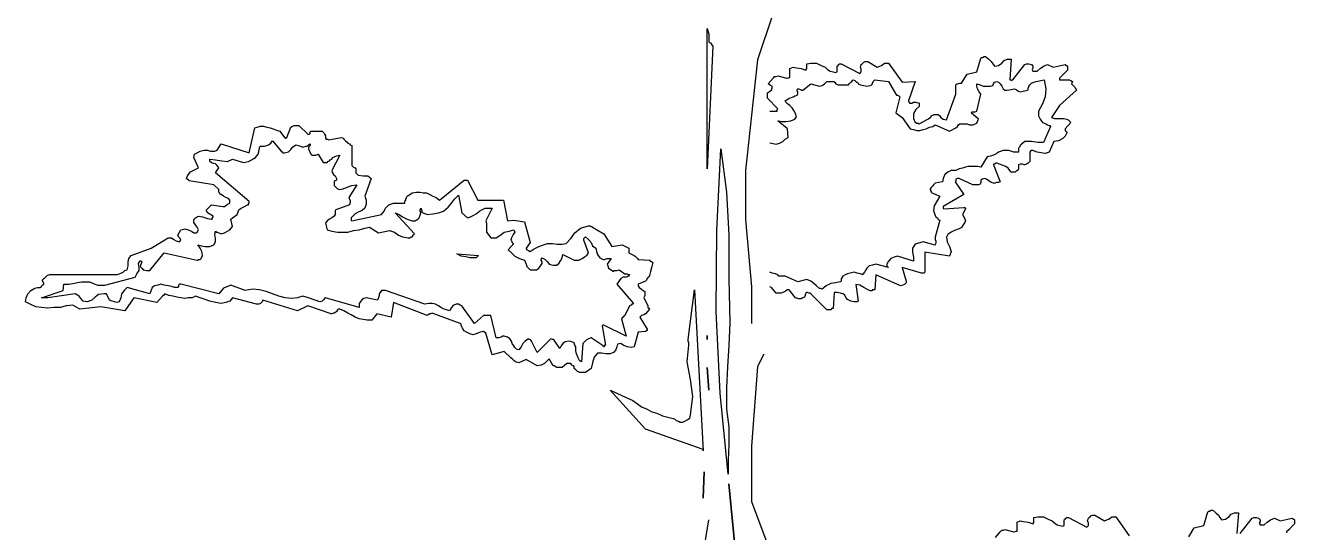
# Model space of a CAD drawing. Header units: millimetres. Extents: x 61831 to 121408, y 302 to 24841.
# Drawn here: x 103512 to 106044, y 7034 to 8047 of the extents above; entities that cross this region are included whole.
import ezdxf

# ---------------------------------------------------------------- set-up
doc = ezdxf.new("R2010")
doc.units = ezdxf.units.MM

# ---------------------------------------------------------------- blocks, each defined once
blk = doc.blocks.new('A$C6D6F7FEB')
at = {"color": 45}
for points in [[(1522.3, 4904), (1461, 4720.4), (1436.6, 4500), (1436.6, 4402.1), (1448.8, 4267.4), (1448.8, 4194)], [(1360.7, 4506.3), (1360.7, 4783.3), (1362.2, 4776.9), (1363.9, 4772.1), (1363.9, 4765.7), (1363.9, 4759.3), (1363.9, 4756.1), (1367.1, 4754.5), (1368.7, 4751.3), (1371.9, 4748.1), (1360.7, 4503.2), (1360.7, 4503.2), (1360.7, 4504.8), (1360.7, 4506.3), (1360.7, 4506.3)], [(1402.3, 3893.2), (1386.3, 4054.9), (1378.3, 4218.2), (1379.9, 4379.9), (1387.9, 4543.2), (1399.1, 4456.7), (1403.9, 4370.3), (1403.9, 4283.8), (1405.5, 4195.8), (1403.9, 4150.9), (1400.7, 4107.7), (1399.1, 4066.1), (1399.1, 4022.9), (1403.9, 3987.7), (1403.9, 3952.5), (1402.3, 3920.4), (1402.3, 3893.2)], [(896.4, 4325.5), (886.9, 4325.5), (878.9, 4327), (869.2, 4328.7), (861.2, 4333.5), (904.4, 4330.2), (904.4, 4330.2), (902.9, 4328.7), (899.6, 4325.5), (896.4, 4325.5)], [(1584.6, 4264.4), (1578.3, 4269.3), (1573.5, 4274), (1567.1, 4278.8), (1559.1, 4282.1), (1541.4, 4277.3), (1515.8, 4288.5), (1503.1, 4288.5), (1501.4, 4291.6), (1496.6, 4293.3), (1490.2, 4294.8), (1485.5, 4296.4)], [(1352.7, 3939.6), (1352.7, 3939.6), (1352.7, 3941.3), (1352.7, 3942.9), (1352.7, 3942.9), (1237.4, 3982.9), (1166.9, 4061.3), (1211.8, 4040.5), (1221.4, 4034.1), (1229.4, 4027.7), (1240.6, 4022.9), (1250.2, 4018.1), (1259.8, 4014.9), (1271, 4010.1), (1282.2, 4006.9), (1295, 4003.7), (1298.2, 4000.5), (1303, 3998.9), (1306.2, 3997.3), (1311, 3997.3), (1315.9, 3998.9), (1320.7, 4002.1), (1325.5, 4005.3), (1327, 4011.7), (1331.9, 4048.5), (1327, 4082.1), (1320.7, 4117.4), (1323.9, 4150.9), (1323.9, 4155.8), (1322.2, 4158.9), (1322.2, 4160.6), (1322.2, 4162.2), (1335, 4261.4), (1352.7, 3939.6)], [(1607.1, 4221.2), (1605.5, 4221.2), (1602.3, 4221.2), (1600.7, 4221.2), (1599.1, 4221.2), (1567.1, 4253.3), (1565.5, 4254.8), (1563.9, 4254.8), (1560.6, 4256.4), (1559.1, 4256.4), (1557.4, 4254.8), (1555.8, 4251.6), (1555.8, 4250), (1554.3, 4246.8), (1551.1, 4245.2), (1547.8, 4243.6), (1543.1, 4243.6), (1536.6, 4245.2), (1523.8, 4261.3), (1520.6, 4261.3), (1517.4, 4259.6), (1515.8, 4258), (1511.1, 4256.4), (1507.8, 4254.8), (1504.6, 4254.8), (1501.4, 4254.8), (1498.2, 4254.8), (1488.6, 4266), (1485.5, 4267.1)], [(1360.7, 4162.2), (1360.7, 4163.8), (1360.7, 4166.9), (1360.7, 4168.6), (1360.7, 4170.2), (1360.7, 4168.6), (1360.7, 4166.9), (1360.7, 4163.8), (1360.7, 4162.2)], [(1473.3, 4132.8), (1461, 4108.3), (1448.8, 3949.1), (1448.8, 3839), (1485.5, 3741), (1510, 3679.8)], [(1363.9, 4061.3), (1360.7, 4106.2), (1363.9, 4061.3)], [(1352.7, 3845.2), (1354.2, 3898.1), (1352.7, 3845.2)], [(1418.3, 3723.6), (1403.9, 3874), (1418.3, 3723.6)], [(1363.1, 3802.2), (1350.8, 3728.8), (1350.8, 3618.6), (1363.1, 3471.7), (1363.1, 3410.5)]]:
    blk.add_lwpolyline(points, dxfattribs=at)
at = {"color": 54, "true_color": 0x999900}
for points in [[(1485.5, 4618.2), (1498.2, 4618.2), (1499.8, 4618.2), (1499.8, 4619.8), (1499.8, 4621.4), (1501.4, 4623), (1480.6, 4643.9), (1480.6, 4645.4), (1480.6, 4647), (1480.6, 4648.6), (1480.6, 4651.9), (1480.6, 4655), (1483.8, 4656.6), (1485.4, 4658.2), (1488.6, 4659.9), (1490.2, 4664.6), (1490.2, 4667.9), (1487, 4669.4), (1482.2, 4672.7), (1491.8, 4683.9), (1493.4, 4685.4), (1495, 4687.1), (1498.2, 4687.1), (1501.4, 4688.7), (1519.1, 4683.9), (1520.6, 4683.9), (1523.8, 4685.4), (1525.4, 4685.4), (1525.4, 4687.1), (1525.4, 4703.1), (1531.8, 4706.3), (1538.3, 4704.7), (1547.8, 4703.1), (1557.4, 4699.9), (1559.1, 4703.1), (1559.1, 4706.3), (1559.1, 4709.4), (1559.1, 4712.7), (1567.1, 4714.3), (1578.3, 4714.3), (1587.9, 4709.4), (1595.9, 4706.3), (1600.7, 4701.4), (1605.5, 4698.3), (1611.9, 4696.7), (1616.7, 4695.1), (1619.9, 4696.7), (1619.9, 4699.9), (1619.9, 4704.7), (1619.9, 4707.9), (1621.5, 4709.4), (1623.1, 4711.1), (1624.7, 4712.7), (1627.9, 4712.7), (1664.7, 4693.4), (1667.9, 4696.7), (1667.9, 4701.4), (1666.3, 4706.3), (1667.9, 4711.1), (1669.5, 4712.7), (1671.1, 4714.3), (1672.7, 4715.9), (1675.9, 4717.4), (1675.9, 4717.4), (1677.5, 4717.4), (1680.7, 4717.4), (1680.7, 4717.4), (1699.9, 4706.3), (1704.7, 4707.9), (1707.9, 4709.4), (1711.1, 4711.1), (1714.4, 4714.3), (1715.9, 4714.3), (1717.5, 4714.3), (1720.7, 4714.3), (1722.4, 4714.3), (1749.6, 4675.9), (1775.2, 4677.4), (1762.4, 4639), (1762.4, 4637.4), (1763.9, 4635.9), (1763.9, 4634.2), (1765.6, 4634.2), (1768.8, 4634.2), (1771.9, 4635.9), (1776.8, 4635.9), (1783.2, 4634.2), (1783.2, 4634.2), (1783.2, 4631), (1783.2, 4629.4), (1783.2, 4627.8), (1776.8, 4621.4), (1771.9, 4613.4), (1771.9, 4603.8), (1775.2, 4595.8), (1776.8, 4595.8), (1778.4, 4594.2), (1781.6, 4594.2), (1783.2, 4592.6), (1800.8, 4602.2), (1802.4, 4603.8), (1805.6, 4605.4), (1807.2, 4607), (1807.2, 4608.6), (1810.4, 4610.2), (1813.6, 4611.8), (1818.4, 4611.8), (1821.6, 4611.8), (1824.8, 4608.6), (1826.4, 4605.4), (1831.2, 4602.2), (1837.6, 4600.6), (1856.8, 4651.9), (1856.8, 4671.1), (1858.4, 4672.7), (1860, 4672.7), (1864.8, 4674.2), (1868, 4674.2), (1879.2, 4691.9), (1898.4, 4696.7), (1906.4, 4723.9), (1908, 4725.4), (1909.7, 4725.4), (1912.9, 4727.1), (1916, 4727.1), (1922.4, 4722.3), (1927.2, 4717.4), (1930.4, 4712.7), (1933.7, 4707.9), (1941.7, 4709.4), (1948.1, 4714.3), (1952.9, 4719.1), (1959.2, 4722.3), (1960.9, 4722.3), (1962.5, 4722.3), (1965.7, 4722.3), (1967.2, 4722.3), (1964.1, 4680.7), (1967.2, 4680.7), (1967.2, 4679.1), (1967.2, 4679.1), (1970.5, 4680.7), (1994.5, 4711.1), (1997.7, 4712.7), (2000.9, 4712.7), (2002.5, 4712.7), (2007.3, 4711.1), (2010.5, 4707.9), (2010.5, 4704.7), (2008.9, 4701.4), (2010.5, 4698.3), (2018.5, 4698.3), (2024.9, 4703.1), (2031.3, 4707.9), (2039.3, 4711.1), (2050.5, 4706.3), (2074.5, 4711.1), (2076.1, 4709.4), (2076.1, 4709.4), (2077.7, 4709.4), (2079.3, 4707.9), (2079.3, 4699.9), (2074.5, 4695.1), (2068.1, 4688.7), (2063.3, 4683.9), (2063.3, 4683.9), (2063.3, 4682.2), (2063.3, 4680.7), (2063.3, 4680.7), (2077.7, 4680.7), (2081, 4680.7), (2082.5, 4680.7), (2085.7, 4679.1), (2089, 4677.4), (2087.3, 4672.7), (2090.5, 4669.4), (2093.7, 4666.2), (2097, 4659.9), (2063.3, 4629.4), (2047.3, 4605.4), (2053.7, 4603.8), (2061.7, 4603.8), (2071.3, 4603.8), (2077.7, 4602.2), (2081, 4600.6), (2082.5, 4599), (2084.1, 4597.4), (2085.7, 4595.8), (2074.5, 4583), (2074.5, 4579.8), (2076.1, 4578.2), (2077.7, 4576.6), (2077.7, 4575), (2074.5, 4568.6), (2069.7, 4563.8), (2061.7, 4559), (2052.1, 4557.4), (2042.5, 4536.6), (2034.5, 4533.4), (2026.5, 4535), (2018.5, 4536.6), (2010.5, 4539.8), (2008.9, 4539.8), (2007.3, 4539.8), (2005.7, 4538.2), (2004.1, 4536.6), (2004.1, 4517.4), (2002.5, 4515.8), (2000.9, 4514.1), (1997.7, 4512.6), (1994.5, 4511), (1992.9, 4511), (1989.7, 4512.6), (1988.1, 4512.6), (1984.9, 4512.6), (1981.7, 4511), (1981.7, 4507.8), (1981.7, 4503), (1980.1, 4499.8), (1978.5, 4499.8), (1976.9, 4498.1), (1975.2, 4496.6), (1973.7, 4496.6), (1967.2, 4496.6), (1964.1, 4499.8), (1960.9, 4504.6), (1956.1, 4507.8), (1938.4, 4514.1), (1936.9, 4514.1), (1933.7, 4512.6), (1932, 4512.6), (1932, 4511), (1944.9, 4477.4), (1941.7, 4475.8), (1938.4, 4475.8), (1935.2, 4474.1), (1932, 4474.1), (1927.2, 4475.8), (1922.4, 4478.9), (1917.7, 4482.1), (1912.9, 4483.8), (1909.7, 4482.1), (1906.4, 4480.6), (1906.4, 4475.8), (1904.8, 4472.6), (1901.7, 4470.9), (1898.4, 4470.9), (1893.7, 4470.9), (1890.4, 4470.9), (1863.2, 4483.8), (1860, 4483.8), (1856.8, 4482.1), (1856.8, 4478.9), (1855.2, 4477.4), (1872.8, 4451.7), (1831.2, 4427.7), (1831.2, 4426.1), (1831.2, 4426.1), (1831.2, 4424.5), (1832.8, 4422.9), (1872.8, 4426.1), (1872.8, 4426.1), (1874.4, 4426.1), (1876, 4424.5), (1876, 4422.9), (1869.6, 4411.7), (1876, 4400.5), (1874.4, 4395.7), (1871.2, 4390.9), (1868, 4386.1), (1863.2, 4382.9), (1853.6, 4379.7), (1847.2, 4376.5), (1840.8, 4371.7), (1837.6, 4366.9), (1839.2, 4357.3), (1844, 4347.7), (1847.2, 4338.1), (1844, 4328.5), (1794.4, 4336.5), (1794.4, 4296.5), (1792.8, 4294.8), (1791.2, 4294.8), (1789.6, 4294.8), (1788, 4294.8), (1749.6, 4306.1), (1757.6, 4278.8), (1757.6, 4275.6), (1754.4, 4272.4), (1751.1, 4270.8), (1746.4, 4269.3), (1696.7, 4291.6), (1695.1, 4261.3), (1693.5, 4261.3), (1690.4, 4261.3), (1688.7, 4259.6), (1685.5, 4259.6), (1679.1, 4262.8), (1672.7, 4266), (1664.7, 4270.8), (1656.7, 4272.4), (1661.5, 4238.8), (1659.9, 4237.2), (1656.7, 4237.2), (1655.1, 4237.2), (1653.5, 4237.2), (1647.1, 4238.8), (1640.7, 4242), (1637.5, 4245.2), (1634.3, 4251.6), (1631.1, 4253.3), (1626.3, 4254.8), (1619.9, 4256.4), (1613.5, 4256.4), (1611.9, 4224.4), (1610.3, 4224.4), (1608.7, 4224.4), (1608.7, 4222.8), (1607.1, 4221.2)], [(1485.5, 4554.7), (1488.6, 4554.2), (1498.2, 4552.6), (1504.6, 4554.2), (1511.1, 4557.4), (1515.8, 4562.2), (1522.2, 4565.4), (1520.6, 4583), (1501.4, 4599), (1509.4, 4597.4), (1517.4, 4597.4), (1527.1, 4599), (1535.1, 4602.2), (1538.3, 4607), (1536.6, 4613.4), (1533.4, 4619.8), (1530.3, 4624.6), (1525.4, 4629.4), (1520.6, 4632.6), (1517.4, 4635.9), (1515.8, 4639), (1519.1, 4640.6), (1523.8, 4643.9), (1528.6, 4645.4), (1531.8, 4647), (1535.1, 4648.6), (1536.6, 4648.6), (1539.8, 4650.2), (1541.4, 4653.4), (1541.4, 4656.6), (1539.8, 4658.2), (1539.8, 4661.4), (1541.4, 4663.1), (1543.1, 4663.1), (1546.3, 4661.4), (1547.8, 4659.9), (1551.1, 4659.9), (1567.1, 4672.7), (1584.6, 4667.9), (1589.5, 4669.4), (1594.3, 4672.7), (1595.9, 4674.2), (1599.1, 4677.4), (1613.5, 4677.4), (1613.5, 4675.9), (1615.1, 4675.9), (1616.7, 4674.2), (1616.7, 4672.7), (1621.5, 4671.1), (1627.9, 4671.1), (1632.7, 4671.1), (1639.1, 4671.1), (1642.3, 4671.1), (1643.9, 4672.7), (1647.1, 4675.9), (1648.7, 4677.4), (1650.3, 4679.1), (1651.9, 4680.7), (1655.1, 4679.1), (1656.7, 4677.4), (1658.3, 4675.9), (1659.9, 4675.9), (1661.5, 4674.2), (1661.5, 4672.7), (1666.3, 4671.1), (1672.7, 4669.4), (1679.1, 4667.9), (1685.5, 4669.4), (1688.7, 4671.1), (1690.4, 4674.2), (1691.9, 4677.4), (1695.1, 4680.7), (1722.4, 4677.4), (1736.7, 4651.9), (1738.4, 4650.2), (1739.9, 4650.2), (1743.1, 4648.6), (1744.7, 4647), (1736.7, 4615), (1749.6, 4605.4), (1765.6, 4583), (1771.9, 4581.4), (1778.4, 4579.8), (1784.8, 4579.8), (1791.2, 4581.4), (1797.6, 4583), (1804, 4586.2), (1810.4, 4587.8), (1815.2, 4591), (1844, 4578.2), (1856.8, 4584.6), (1860, 4587.8), (1861.6, 4591), (1864.8, 4592.6), (1868, 4592.6), (1874.4, 4592.6), (1879.2, 4592.6), (1884, 4591), (1890.4, 4591), (1895.2, 4592.6), (1898.4, 4594.2), (1900, 4597.4), (1901.7, 4602.2), (1887.2, 4615), (1888.8, 4616.6), (1890.4, 4616.6), (1895.2, 4616.6), (1898.4, 4618.2), (1906.4, 4651.9), (1903.2, 4656.6), (1900, 4663.1), (1898.4, 4667.9), (1898.4, 4672.7), (1904.8, 4671.1), (1911.2, 4667.9), (1917.7, 4667.9), (1925.7, 4667.9), (1930.4, 4669.4), (1932, 4672.7), (1933.7, 4675.9), (1938.4, 4677.4), (1941.7, 4675.9), (1944.9, 4672.7), (1948.1, 4667.9), (1951.2, 4663.1), (1954.5, 4659.9), (1959.2, 4659.9), (1967.2, 4661.4), (1973.7, 4663.1), (1976.9, 4661.4), (1978.5, 4659.9), (1981.7, 4658.2), (1984.9, 4656.6), (1999.3, 4659.9), (2000.9, 4661.4), (2000.9, 4664.6), (2002.5, 4666.2), (2002.5, 4667.9), (2004.1, 4671.1), (2007.3, 4674.2), (2012.1, 4675.9), (2016.9, 4677.4), (2032.9, 4680.7), (2036.1, 4663.1), (2034.5, 4647), (2029.7, 4632.6), (2021.7, 4618.2), (2021.7, 4608.6), (2024.9, 4602.2), (2029.7, 4595.8), (2036.1, 4592.6), (2039.3, 4591), (2042.5, 4589.4), (2044.1, 4589.4), (2045.7, 4587.8), (2031.3, 4555.8), (2020.1, 4555.8), (2007.3, 4557.4), (1994.5, 4557.4), (1986.5, 4551), (1984.9, 4549.4), (1983.3, 4546.2), (1981.7, 4544.6), (1981.7, 4544.6), (1981.7, 4543), (1981.7, 4541.4), (1981.7, 4539.8), (1981.7, 4536.6), (1972.1, 4536.6), (1962.5, 4539.8), (1951.2, 4539.8), (1941.7, 4536.6), (1938.4, 4533.4), (1932, 4530.1), (1925.7, 4528.6), (1919.2, 4527), (1906.4, 4506.1), (1900, 4507.8), (1893.7, 4507.8), (1887.2, 4507.8), (1880.8, 4507.8), (1876, 4506.1), (1869.6, 4504.6), (1863.2, 4503), (1856.8, 4499.8), (1855.2, 4499.8), (1853.6, 4499.8), (1850.4, 4499.8), (1847.2, 4499.8), (1840.8, 4496.6), (1834.4, 4491.8), (1831.2, 4483.8), (1829.6, 4477.4), (1815.2, 4474.1), (1812, 4470.9), (1810.4, 4469.3), (1807.2, 4466.1), (1805.6, 4462.9), (1805.6, 4461.3), (1807.2, 4458.1), (1807.2, 4456.6), (1808.8, 4454.9), (1824.8, 4448.6), (1820, 4440.6), (1813.6, 4429.3), (1812, 4419.7), (1815.2, 4410.1), (1816.8, 4406.9), (1820, 4405.3), (1821.6, 4402.1), (1824.8, 4400.5), (1815.2, 4366.9), (1815.2, 4362.1), (1816.8, 4358.9), (1816.8, 4355.7), (1815.2, 4350.9), (1791.2, 4357.3), (1775.2, 4352.5), (1770.4, 4344.5), (1770.4, 4336.5), (1771.9, 4326.8), (1771.9, 4318.8), (1739.9, 4328.5), (1733.6, 4326.8), (1727.1, 4323.7), (1722.4, 4318.8), (1719.1, 4312.5), (1719.1, 4310.8), (1719.1, 4309.3), (1720.7, 4307.6), (1722.4, 4306.1), (1696.7, 4312.5), (1690.4, 4310.8), (1683.9, 4309.3), (1679.1, 4304.5), (1675.9, 4299.6), (1674.3, 4296.5), (1672.7, 4294.8), (1671.1, 4293.3), (1671.1, 4291.6), (1666.3, 4293.3), (1659.9, 4294.8), (1653.5, 4296.5), (1645.5, 4294.8), (1640.7, 4293.3), (1635.9, 4291.6), (1631.1, 4288.5), (1627.9, 4283.6), (1627.9, 4282.1), (1627.9, 4280.5), (1627.9, 4278.8), (1626.3, 4277.3), (1616.7, 4275.6), (1607.1, 4274), (1597.5, 4269.3), (1589.5, 4262.8), (1589.5, 4262.8), (1586.3, 4264.4), (1584.6, 4264.4), (1584.6, 4264.4)], [(1112.5, 4096.5), (1106.2, 4096.5), (1101.4, 4098.2), (1098.2, 4101.4), (1094.9, 4104.5), (1094.9, 4107.7), (1093.4, 4109.4), (1090.2, 4110.9), (1088.5, 4114.2), (1086.9, 4114.2), (1085.4, 4114.2), (1082.2, 4114.2), (1080.5, 4114.2), (1070.9, 4106.2), (1069.3, 4106.2), (1067.7, 4106.2), (1064.5, 4106.2), (1062.9, 4106.2), (1059.7, 4106.2), (1058.1, 4107.7), (1054.9, 4109.4), (1053.3, 4109.4), (1045.3, 4123.7), (1040.5, 4118.9), (1035.7, 4114.2), (1029.3, 4110.9), (1021.3, 4109.4), (998.9, 4122.2), (984.5, 4115.7), (978.1, 4117.4), (974.9, 4120.6), (971.6, 4123.7), (968.5, 4125.4), (955.6, 4138.2), (931.6, 4131.7), (918.9, 4175), (914.1, 4178.2), (907.6, 4176.6), (899.6, 4173.4), (893.2, 4171.8), (886.9, 4173.4), (880.4, 4176.6), (875.6, 4179.8), (872.4, 4184.6), (870.8, 4187.8), (869.2, 4191), (869.2, 4192.6), (867.6, 4194.2), (811.6, 4215), (808.4, 4213.4), (806.8, 4213.4), (803.6, 4211.8), (802, 4210.2), (734.8, 4235.8), (729.9, 4207), (701.1, 4213.4), (691.6, 4200.6), (681.9, 4200.6), (673.9, 4202.2), (665.9, 4203.8), (657.9, 4207), (649.9, 4211.8), (643.5, 4215), (635.5, 4219.8), (627.5, 4223), (624.3, 4223), (622.7, 4221.4), (621.1, 4218.2), (619.5, 4216.6), (616.3, 4215), (614.7, 4215), (611.5, 4213.4), (609.9, 4213.4), (563.5, 4229.4), (542.7, 4219.8), (473.8, 4240.6), (472.2, 4237.4), (469, 4234.2), (465.8, 4232.6), (461, 4232.6), (413, 4245.4), (408.2, 4239), (400.2, 4235.8), (390.6, 4234.2), (379.4, 4235.8), (368.2, 4239), (358.5, 4242.2), (349, 4245.4), (339.3, 4248.6), (333, 4245.4), (325, 4245.4), (318.5, 4243.8), (310.5, 4245.4), (302.5, 4247), (294.5, 4248.6), (286.5, 4250.2), (278.5, 4253.4), (278.5, 4253.4), (276.9, 4251.8), (275.3, 4250.2), (273.7, 4248.6), (262.5, 4235.8), (216.1, 4245.4), (198.5, 4219.8), (150.4, 4227.8), (108.8, 4223), (94.4, 4231), (81.6, 4229.4), (70.4, 4226.2), (57.6, 4226.2), (44.8, 4224.6), (32, 4226.2), (20.8, 4227.8), (9.6, 4232.6), (0, 4237.4), (1.6, 4245.4), (4.8, 4253.4), (11.2, 4259.8), (19.2, 4264.6), (24, 4266.2), (28.8, 4266.2), (32, 4267.8), (33.6, 4271), (36.8, 4272.7), (36.8, 4274.2), (35.2, 4277.4), (33.6, 4280.7), (36.8, 4283.8), (40, 4287), (43.2, 4290.2), (48, 4291.8), (65.6, 4291.8), (81.6, 4291.8), (99.2, 4291.8), (115.2, 4291.8), (132.9, 4291.8), (150.4, 4291.8), (166.4, 4291.8), (184.1, 4291.8), (190.4, 4295), (195.3, 4296.7), (198.5, 4299.8), (203.3, 4301.5), (204.9, 4309.5), (204.9, 4317.5), (206.5, 4323.9), (211.3, 4330.2), (251.3, 4344.7), (284.9, 4365.5), (291.3, 4365.5), (296.1, 4362.2), (301, 4359.1), (307.3, 4357.5), (310.5, 4360.7), (309, 4363.9), (305.7, 4367.1), (304.1, 4370.3), (310.5, 4381.5), (318.5, 4383.1), (325, 4381.5), (331.3, 4378.3), (336.2, 4375.1), (336.2, 4375.1), (337.7, 4375.1), (341, 4375.1), (342.5, 4376.7), (345.7, 4381.5), (342.5, 4386.3), (339.3, 4391.1), (336.2, 4395.9), (336.2, 4399.1), (336.2, 4400.7), (337.7, 4403.9), (339.3, 4405.5), (345.7, 4408.7), (353.7, 4407.1), (363.4, 4403.9), (371.4, 4402.3), (373, 4402.3), (373, 4403.9), (374.5, 4407.1), (374.5, 4408.7), (363.4, 4415.1), (363.4, 4416.7), (361.7, 4418.3), (361.7, 4419.9), (361.7, 4421.5), (371.4, 4431.1), (393.8, 4427.9), (397, 4427.9), (400.2, 4429.5), (403.4, 4432.7), (408.2, 4434.3), (408.2, 4435.9), (408.2, 4437.5), (408.2, 4439.1), (408.2, 4440.7), (405, 4443.9), (400.2, 4445.5), (395.4, 4448.7), (390.6, 4451.9), (389, 4451.9), (387.4, 4455.1), (385.7, 4456.7), (385.7, 4461.5), (376.2, 4471.1), (326.5, 4479.1), (321.7, 4484), (323.3, 4488.8), (326.5, 4493.5), (329.7, 4496.8), (345.7, 4504.8), (336.2, 4525.5), (337.7, 4532), (342.5, 4535.2), (349, 4538.4), (357, 4540), (363.4, 4540), (369.7, 4538.4), (377.7, 4538.4), (382.6, 4540), (390.6, 4552.8), (446.6, 4535.2), (457.8, 4584.8), (462.6, 4586.4), (469, 4588), (475.4, 4588), (481.8, 4586.4), (488.3, 4584.8), (494.6, 4583.2), (501, 4580), (507.4, 4578.4), (517, 4565.6), (518.6, 4565.6), (518.6, 4564), (520.3, 4564), (521.8, 4565.6), (529.8, 4586.4), (533, 4588), (536.3, 4589.6), (541, 4589.6), (545.8, 4589.6), (563.5, 4572), (566.7, 4572), (568.3, 4573.6), (568.3, 4576.8), (569.8, 4578.4), (592.3, 4578.4), (595.5, 4575.2), (597.1, 4572), (598.7, 4568.8), (598.7, 4565.6), (598.7, 4564), (600.3, 4562.4), (603.5, 4562.4), (605.1, 4560.8), (630.7, 4565.6), (633.9, 4564), (635.5, 4562.4), (638.7, 4559.2), (641.9, 4556), (643.5, 4554.4), (646.7, 4552.8), (648.3, 4551.2), (651.5, 4549.5), (651.5, 4509.5), (653.1, 4508), (654.7, 4506.3), (657.9, 4504.8), (659.5, 4503.2), (659.5, 4501.5), (659.5, 4500), (659.5, 4496.8), (659.5, 4495.2), (664.3, 4490.3), (673.9, 4488.8), (683.6, 4488.8), (689.9, 4484), (677.1, 4448.7), (680.3, 4440.7), (680.3, 4432.7), (677.1, 4424.7), (672.3, 4419.9), (664.3, 4416.7), (657.9, 4413.5), (653.1, 4408.7), (649.9, 4405.5), (649.9, 4403.9), (649.9, 4402.3), (649.9, 4400.7), (651.5, 4399.1), (710.8, 4411.9), (715.6, 4418.3), (718.8, 4424.7), (725.1, 4431.1), (734.8, 4434.3), (757.1, 4434.3), (757.1, 4435.9), (757.1, 4439.1), (758.8, 4440.7), (758.8, 4442.3), (760.3, 4445.5), (762, 4448.7), (766.8, 4451.9), (771.6, 4455.1), (779.6, 4456.7), (787.6, 4456.7), (794, 4455.1), (800.4, 4455.1), (806.8, 4451.9), (813.2, 4448.7), (819.6, 4445.5), (826, 4440.7), (875.6, 4480.7), (875.6, 4480.7), (878.9, 4480.7), (880.4, 4480.7), (882, 4480.7), (902.9, 4440.7), (954.1, 4440.7), (962.1, 4399.1), (974.9, 4400.7), (995.7, 4397.5), (1006.9, 4355.9), (998.9, 4344.7), (998.9, 4343.1), (1000.5, 4341.5), (1003.7, 4339.9), (1006.9, 4338.2), (1014.9, 4343.1), (1024.5, 4347.9), (1034.1, 4351.1), (1042.1, 4354.2), (1051.7, 4354.2), (1061.3, 4352.7), (1070.9, 4352.7), (1078.9, 4354.2), (1088.5, 4363.9), (1096.5, 4375.1), (1107.7, 4384.7), (1123.7, 4389.5), (1126.9, 4389.5), (1128.6, 4387.9), (1130.2, 4387.9), (1131.7, 4386.3), (1154.2, 4373.5), (1170.2, 4347.9), (1191, 4351.1), (1203.8, 4344.7), (1203.8, 4343.1), (1203.8, 4339.9), (1203.8, 4338.2), (1203.8, 4335.1), (1215, 4330.2), (1216.6, 4328.7), (1218.2, 4327), (1221.4, 4323.9), (1223, 4322.2), (1245.4, 4320.7), (1251.8, 4315.9), (1250.2, 4307.9), (1247, 4298.2), (1245.4, 4290.2), (1243.8, 4287), (1240.6, 4283.8), (1239, 4280.7), (1237.4, 4279), (1223, 4272.7), (1223, 4269.4), (1224.6, 4266.2), (1229.4, 4263), (1232.6, 4259.8), (1235.8, 4258.2), (1235.8, 4253.4), (1235.8, 4250.2), (1234.2, 4245.4), (1240.6, 4232.6), (1242.2, 4229.4), (1242.2, 4226.2), (1243.8, 4224.6), (1245.4, 4223), (1237.4, 4213.4), (1234.2, 4211.8), (1229.4, 4210.2), (1227.8, 4208.6), (1226.2, 4207), (1240.6, 4183), (1240.6, 4181.4), (1240.6, 4181.4), (1239, 4179.8), (1237.4, 4178.2), (1223, 4176.6), (1215, 4147.8), (1208.6, 4146.2), (1200.6, 4147.8), (1192.6, 4150.9), (1187.8, 4154.2), (1181.4, 4152.6), (1179.8, 4147.8), (1178.2, 4141.4), (1173.4, 4136.6), (1166.9, 4133.4), (1158.9, 4133.4), (1149.4, 4134.9), (1141.4, 4134.9), (1134.9, 4126.9), (1131.7, 4115.7), (1128.6, 4104.5), (1117.4, 4096.5), (1115.7, 4096.5), (1114.2, 4096.5), (1112.5, 4096.5), (1112.5, 4096.5)], [(1106.2, 4118.9), (1102.9, 4125.4), (1099.7, 4133.4), (1098.2, 4139.7), (1098.2, 4147.8), (1096.5, 4150.9), (1094.9, 4155.8), (1090.2, 4157.4), (1085.4, 4158.9), (1077.3, 4157.4), (1072.5, 4154.2), (1069.3, 4149.4), (1066.1, 4144.6), (1056.5, 4158.9), (1054.9, 4160.6), (1053.3, 4162.2), (1051.7, 4162.2), (1048.5, 4163.8), (1021.3, 4136.6), (1010.1, 4158.9), (1008.5, 4160.6), (1006.9, 4162.2), (1005.3, 4162.2), (1003.7, 4163.8), (997.3, 4158.9), (992.5, 4154.2), (989.3, 4147.8), (984.5, 4141.4), (979.7, 4142.9), (976.5, 4146.2), (974.9, 4149.4), (971.6, 4154.2), (970.1, 4158.9), (966.9, 4163.8), (962.1, 4166.9), (955.6, 4168.6), (952.4, 4168.6), (949.3, 4166.9), (944.4, 4165.4), (939.6, 4165.4), (928.4, 4210.2), (914.1, 4210.2), (896.4, 4194.2), (870.8, 4229.4), (867.6, 4231), (864.4, 4232.6), (859.6, 4232.6), (854.8, 4231), (853.2, 4229.4), (850, 4226.2), (848.4, 4223), (846.8, 4219.8), (840.4, 4221.4), (835.6, 4223), (829.2, 4226.2), (824.4, 4229.4), (818, 4232.6), (811.6, 4234.2), (805.2, 4234.2), (797.2, 4232.6), (718.8, 4259.8), (717.1, 4259.8), (713.9, 4259.8), (710.8, 4259.8), (709.1, 4258.2), (705.9, 4253.4), (705.9, 4250.2), (704.3, 4245.4), (702.8, 4240.6), (680.3, 4245.4), (675.5, 4243.8), (672.3, 4242.2), (669.1, 4239), (665.9, 4234.2), (665.9, 4232.6), (665.9, 4231), (665.9, 4227.8), (665.9, 4226.2), (598.7, 4245.4), (597.1, 4243.8), (595.5, 4242.2), (592.3, 4239), (587.5, 4237.4), (577.9, 4240.6), (565, 4245.4), (553.8, 4248.6), (542.7, 4245.4), (531.5, 4243.8), (518.6, 4245.4), (505.8, 4248.6), (493, 4253.4), (480.2, 4258.2), (467.4, 4261.4), (453, 4263), (438.6, 4259.8), (409.8, 4271), (395.4, 4264.6), (385.7, 4253.4), (310.5, 4272.7), (307.3, 4272.7), (305.7, 4271), (305.7, 4267.8), (304.1, 4266.2), (297.7, 4266.2), (291.3, 4267.8), (284.9, 4269.4), (276.9, 4271), (270.5, 4272.7), (264.1, 4271), (257.7, 4269.4), (252.9, 4266.2), (248.1, 4253.4), (203.3, 4266.2), (196.9, 4259.8), (192.1, 4253.4), (190.4, 4245.4), (187.2, 4237.4), (182.4, 4235.8), (177.7, 4237.4), (172.9, 4239), (168.1, 4240.6), (161.7, 4253.4), (161.7, 4253.4), (160.1, 4253.4), (158.4, 4253.4), (156.9, 4253.4), (145.7, 4251.8), (139.2, 4247), (132.9, 4240.6), (123.2, 4237.4), (115.2, 4239), (110.4, 4243.8), (107.2, 4248.6), (99.2, 4253.4), (44.8, 4245.4), (32, 4245.4), (75.2, 4259.8), (76.8, 4272.7), (86.4, 4272.7), (94.4, 4274.2), (104, 4275.8), (112, 4277.4), (120, 4277.4), (128, 4277.4), (136, 4274.2), (144, 4271), (148.9, 4271), (152, 4271), (155.2, 4271), (158.4, 4271), (219.3, 4287), (222.5, 4293.5), (227.3, 4299.8), (227.3, 4306.2), (225.7, 4314.2), (227.3, 4315.9), (228.9, 4319), (230.5, 4319), (232.1, 4317.5), (228.9, 4307.9), (232.1, 4304.7), (235.3, 4301.5), (241.7, 4299.8), (248.1, 4299.8), (276.9, 4335.1), (342.5, 4320.7), (344.2, 4320.7), (345.7, 4322.2), (349, 4322.2), (350.5, 4323.9), (353.7, 4330.2), (352.2, 4338.2), (349, 4344.7), (344.2, 4351.1), (350.5, 4349.5), (358.5, 4347.9), (368.2, 4347.9), (376.2, 4351.1), (379.4, 4357.5), (379.4, 4363.9), (377.7, 4371.9), (379.4, 4378.3), (381, 4376.7), (382.6, 4376.7), (385.7, 4375.1), (390.6, 4373.5), (397, 4375.1), (403.4, 4378.3), (408.2, 4381.5), (413, 4387.9), (409.8, 4402.3), (413, 4405.5), (417.8, 4408.7), (422.6, 4411.9), (424.2, 4415.1), (425.8, 4421.5), (430.6, 4424.7), (437, 4427.9), (443.4, 4431.1), (445, 4431.1), (445, 4432.7), (446.6, 4435.9), (446.6, 4437.5), (379.4, 4495.2), (385.7, 4504.8), (382.6, 4509.5), (379.4, 4512.8), (373, 4514.3), (368.2, 4517.5), (368.2, 4519.2), (368.2, 4520.8), (368.2, 4522.3), (368.2, 4522.3), (379.4, 4520.8), (392.2, 4519.2), (403.4, 4517.5), (413, 4522.3), (435.4, 4516), (445, 4517.5), (451.4, 4520.8), (459.4, 4525.5), (464.2, 4532), (465.8, 4536.8), (465.8, 4540), (467.4, 4543.2), (467.4, 4546.4), (469, 4548), (472.2, 4548), (473.8, 4548), (477, 4548), (481.8, 4549.5), (485, 4551.2), (489.8, 4554.4), (493, 4559.2), (510.6, 4538.4), (512.3, 4536.8), (512.3, 4536.8), (513.8, 4535.2), (517, 4535.2), (525, 4536.8), (529.8, 4541.5), (533, 4546.4), (539.5, 4551.2), (544.3, 4549.5), (549, 4548), (553.8, 4546.4), (560.3, 4548), (561.8, 4548), (563.5, 4549.5), (565, 4551.2), (568.3, 4552.8), (568.3, 4549.5), (566.7, 4548), (565, 4546.4), (565, 4543.2), (569.8, 4532), (571.5, 4530.4), (576.3, 4530.4), (579.5, 4530.4), (584.3, 4532), (593.9, 4516), (595.5, 4516), (597.1, 4516), (600.3, 4516), (601.9, 4516), (603.5, 4517.5), (606.7, 4519.2), (608.3, 4520.8), (611.5, 4522.3), (613.1, 4525.5), (616.3, 4527.2), (621.1, 4528.8), (627.5, 4530.4), (611.5, 4500), (613.1, 4495.2), (614.7, 4492), (617.9, 4488.8), (621.1, 4484), (621.1, 4480.7), (617.9, 4479.1), (616.3, 4477.5), (616.3, 4474.3), (616.3, 4469.5), (619.5, 4466.3), (622.7, 4463.1), (627.5, 4461.5), (633.9, 4463.1), (641.9, 4466.3), (651.5, 4469.5), (661.1, 4471.1), (645.1, 4445.5), (646.7, 4442.3), (648.3, 4439.1), (648.3, 4435.9), (646.7, 4431.1), (619.5, 4421.5), (617.9, 4419.9), (617.9, 4415.1), (617.9, 4411.9), (616.3, 4408.7), (611.5, 4405.5), (606.7, 4402.3), (601.9, 4399.1), (598.7, 4394.3), (601.9, 4381.5), (611.5, 4378.3), (622.7, 4376.7), (633.9, 4376.7), (643.5, 4376.7), (654.7, 4379.9), (665.9, 4381.5), (677.1, 4384.7), (686.7, 4386.3), (704.3, 4375.1), (726.8, 4379.9), (736.3, 4376.7), (744.3, 4370.3), (752.3, 4367.1), (763.6, 4365.5), (766.8, 4365.5), (770, 4367.1), (771.6, 4367.1), (771.6, 4367.1), (773.2, 4368.7), (773.2, 4370.3), (774.8, 4371.9), (776.3, 4373.5), (738, 4415.1), (746, 4411.9), (752.3, 4407.1), (762, 4402.3), (771.6, 4399.1), (773.2, 4399.1), (774.8, 4399.1), (778, 4399.1), (779.6, 4400.7), (782.8, 4402.3), (786, 4405.5), (787.6, 4410.3), (789.2, 4415.1), (789.2, 4416.7), (787.6, 4418.3), (787.6, 4421.5), (789.2, 4424.7), (789.2, 4423.1), (790.8, 4419.9), (790.8, 4416.7), (794, 4415.1), (802, 4411.9), (813.2, 4413.5), (824.4, 4415.1), (834, 4418.3), (843.6, 4426.3), (850, 4434.3), (856.4, 4442.3), (864.4, 4450.3), (870.8, 4415.1), (882, 4405.5), (888.4, 4407.1), (894.9, 4410.3), (899.6, 4413.5), (906.1, 4418.3), (910.9, 4421.5), (917.2, 4424.7), (923.6, 4424.7), (931.6, 4424.7), (918.9, 4399.1), (920.4, 4394.3), (920.4, 4387.9), (920.4, 4383.1), (920.4, 4376.7), (928.4, 4365.5), (931.6, 4365.5), (936.4, 4365.5), (939.6, 4365.5), (942.9, 4367.1), (949.3, 4371.9), (955.6, 4376.7), (965.3, 4378.3), (974.9, 4381.5), (976.5, 4376.7), (973.3, 4371.9), (970.1, 4365.5), (968.5, 4360.7), (970.1, 4359.1), (971.6, 4355.9), (973.3, 4354.2), (974.9, 4354.2), (963.6, 4341.5), (970.1, 4335.1), (976.5, 4328.7), (986.1, 4323.9), (995.7, 4320.7), (997.3, 4317.5), (998.9, 4312.7), (1000.5, 4307.9), (1003.7, 4304.7), (1006.9, 4301.5), (1013.3, 4301.5), (1019.7, 4301.5), (1024.5, 4304.7), (1030.9, 4314.2), (1030.9, 4317.5), (1029.3, 4320.7), (1029.3, 4322.2), (1030.9, 4325.5), (1037.3, 4322.2), (1042.1, 4317.5), (1045.3, 4312.7), (1053.3, 4311), (1053.3, 4311), (1054.9, 4311), (1058.1, 4311), (1059.7, 4311), (1064.5, 4314.2), (1067.7, 4319), (1070.9, 4325.5), (1072.5, 4331.9), (1094.9, 4320.7), (1096.5, 4320.7), (1099.7, 4320.7), (1101.4, 4320.7), (1104.5, 4320.7), (1110.9, 4323.9), (1115.7, 4327), (1120.6, 4330.2), (1123.7, 4335.1), (1114.2, 4360.7), (1114.2, 4360.7), (1114.2, 4363.9), (1115.7, 4365.5), (1117.4, 4367.1), (1123.7, 4362.2), (1128.6, 4355.9), (1131.7, 4349.5), (1138.2, 4344.7), (1139.7, 4338.2), (1141.4, 4331.9), (1146.2, 4325.5), (1152.6, 4322.2), (1155.8, 4322.2), (1160.6, 4323.9), (1163.8, 4323.9), (1168.6, 4323.9), (1160.6, 4312.7), (1162.2, 4309.5), (1163.8, 4304.7), (1168.6, 4301.5), (1173.4, 4298.2), (1175, 4299.8), (1178.2, 4299.8), (1179.8, 4299.8), (1184.6, 4301.5), (1195.8, 4293.5), (1197.4, 4293.5), (1200.6, 4293.5), (1202.2, 4291.8), (1205.4, 4291.8), (1203.8, 4288.7), (1199, 4287), (1192.6, 4287), (1187.8, 4283.8), (1179.8, 4272.7), (1213.4, 4234.2), (1211.8, 4232.6), (1210.2, 4232.6), (1208.6, 4231), (1205.4, 4229.4), (1195.8, 4210.2), (1194.2, 4208.6), (1192.6, 4207), (1191, 4205.4), (1189.4, 4203.8), (1199, 4168.6), (1154.2, 4191), (1154.2, 4191), (1152.6, 4191), (1150.9, 4189.4), (1150.9, 4189.4), (1157.4, 4150.9), (1155.8, 4150.9), (1155.8, 4149.4), (1154.2, 4147.8), (1152.6, 4149.4), (1128.6, 4165.4), (1123.7, 4163.8), (1118.9, 4160.6), (1115.7, 4157.4), (1112.5, 4154.2), (1109.4, 4117.4), (1109.4, 4117.4), (1107.7, 4118.9), (1106.2, 4118.9), (1106.2, 4118.9)], [(1935.4, 3766.8), (1945, 3778), (1946.6, 3779.6), (1948.1, 3781.2), (1951.4, 3781.2), (1954.6, 3782.8), (1972.2, 3778), (1973.8, 3778), (1977, 3779.6), (1978.6, 3779.6), (1978.6, 3781.2), (1978.6, 3797.2), (1985, 3800.4), (1991.4, 3798.8), (2001, 3797.2), (2010.6, 3794), (2012.2, 3797.2), (2012.2, 3800.4), (2012.2, 3803.6), (2012.2, 3806.8), (2020.2, 3808.4), (2031.4, 3808.4), (2041, 3803.6), (2049, 3800.4), (2053.9, 3795.6), (2058.7, 3792.4), (2065, 3790.8), (2069.9, 3789.2), (2073, 3790.8), (2073, 3794), (2073, 3798.8), (2073, 3802), (2074.7, 3803.6), (2076.2, 3805.2), (2077.9, 3806.8), (2081.1, 3806.8), (2117.9, 3787.6), (2121.1, 3790.8), (2121.1, 3795.6), (2119.4, 3800.4), (2121.1, 3805.2), (2122.7, 3806.8), (2124.3, 3808.4), (2125.9, 3810), (2129.1, 3811.6), (2129.1, 3811.6), (2130.7, 3811.6), (2133.9, 3811.6), (2133.9, 3811.6), (2153.1, 3800.4), (2157.9, 3802), (2161.1, 3803.6), (2164.3, 3805.2), (2167.5, 3808.4), (2169.1, 3808.4), (2170.7, 3808.4), (2173.9, 3808.4), (2175.5, 3808.4), (2202.7, 3770)], [(2321.2, 3768.3), (2332.4, 3786), (2351.6, 3790.8), (2359.6, 3818), (2361.2, 3819.6), (2362.8, 3819.6), (2366, 3821.2), (2369.2, 3821.2), (2375.6, 3816.4), (2380.4, 3811.6), (2383.6, 3806.8), (2386.8, 3802), (2394.8, 3803.6), (2401.2, 3808.4), (2406, 3813.2), (2412.4, 3816.4), (2414, 3816.4), (2415.6, 3816.4), (2418.8, 3816.4), (2420.4, 3816.4), (2417.2, 3774.8)], [(2423.6, 3774.8), (2447.6, 3805.2), (2450.8, 3806.8), (2454, 3806.8), (2455.6, 3806.8), (2460.5, 3805.2), (2463.7, 3802), (2463.7, 3798.8), (2462, 3795.6), (2463.7, 3792.4), (2471.7, 3792.4), (2478, 3797.2), (2484.5, 3802), (2492.5, 3805.2), (2503.7, 3800.4), (2527.7, 3805.2), (2529.3, 3803.6), (2529.3, 3803.6), (2530.9, 3803.6), (2532.5, 3802), (2532.5, 3794), (2527.7, 3789.2), (2521.3, 3782.8), (2516.5, 3778), (2516.5, 3778), (2516.5, 3776.3)]]:
    blk.add_lwpolyline(points, dxfattribs=at)

msp = doc.modelspace()

# ---------------------------------------------------------------- block references
msp.add_blockref('A$C6D6F7FEB', (103511.8, 3257.8))

doc.saveas('drawing.dxf')
